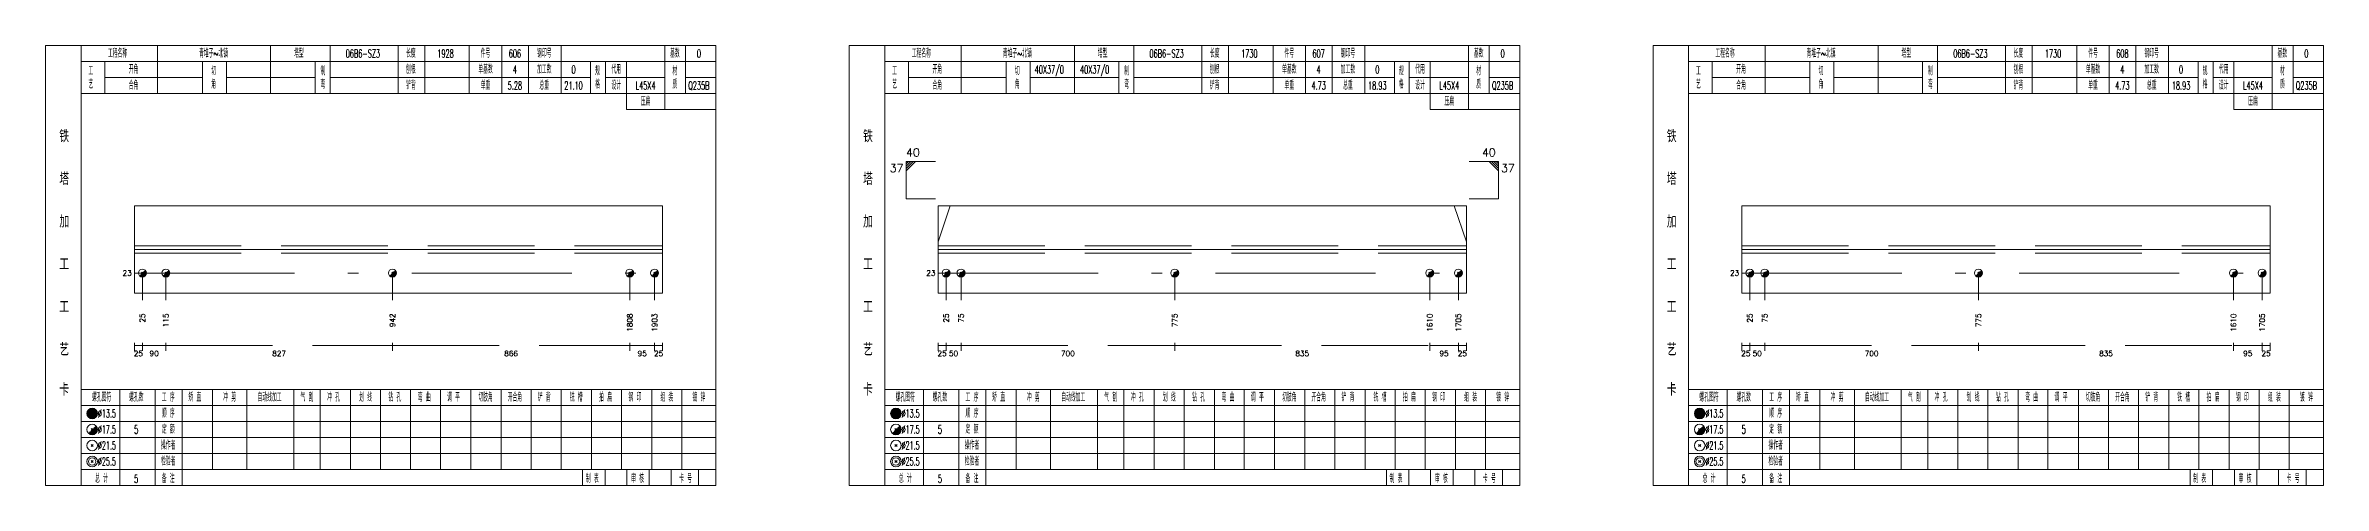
# Model space of a CAD drawing. Extents: x 0 to 30090, y 0 to 380.
# Drawn here: x 22605 to 23459, y 215 to 380 of the extents above; entities that cross this region are included whole.
import ezdxf
from ezdxf.enums import TextEntityAlignment as Align

# ---------------------------------------------------------------- set-up
doc = ezdxf.new("R2010")
doc.units = 0
doc.header["$LTSCALE"] = 20
doc.header["$MEASUREMENT"] = 0
doc.linetypes.add('一点画线', pattern=[5.2, 3, -1, 0.2, -1])
doc.linetypes.add('虚线', pattern=[2.75, 2, -0.75])
doc.layers.get('0').update_dxf_attribs({"linetype": 'CONTINUOUS', "lineweight": 25})
for name, color, linetype, lineweight in [('1', 7, 'CONTINUOUS', 25), ('4', 7, 'CONTINUOUS', 25), ('5', 7, 'CONTINUOUS', 25)]:
    doc.layers.add(name, color=color, linetype=linetype, lineweight=lineweight)
doc.styles.get("Standard").update_dxf_attribs({"font": 'simplex', "width": 0.7, "bigfont": 'gbhzfs.shx'})

# ---------------------------------------------------------------- blocks, each defined once
blk = doc.blocks.new('孔17.5')
at = {"layer": '5', "color": 7, "linetype": 'Continuous', "lineweight": 13}
for p, q in [((-0.2, -0.2), (0.2, 0.2)), ((-0.2, 0.2), (0.2, -0.2))]:
    blk.add_line(p, q, dxfattribs=at)
blk.add_circle((0, 0), 1, dxfattribs=at)
for radius in [0.9, 0.8, 0.7, 0.6, 0.5, 0.4, 0.3, 0.2, 0.1]:
    blk.add_arc((0, 0), radius, 225, 45, dxfattribs=at)

msp = doc.modelspace()

# ---------------------------------------------------------------- linework, layer by layer
at = {"color": 7, "linetype": 'Continuous', "lineweight": 13}
for p, q in [((22927.7, 336.5), (22938.7, 336.5)), ((22927.7, 322.5), (22927.7, 336.5)), ((22928.58, 336.5), (22927.7, 335.62)), ((22929.45, 336.5), (22927.7, 334.75)), ((22930.33, 336.5), (22927.7, 333.88)), ((22931.2, 336.5), (22927.7, 333)), ((23149.8, 336.5), (23138.8, 336.5)), ((23146.3, 336.5), (23149.8, 333)), ((23147.18, 336.5), (23149.8, 333.88)), ((23148.05, 336.5), (23149.8, 334.75)), ((23148.93, 336.5), (23149.8, 335.62)), ((23149.8, 322.5), (23149.8, 336.5)), ((22927.7, 322.5), (22938.7, 322.5)), ((22939.7, 306.4), (22944.28, 319.83)), ((23137.8, 306.4), (23133.22, 319.83)), ((23149.8, 322.5), (23138.8, 322.5)), ((22641.3, 294.67), (22641.3, 284.5)), ((22650.12, 294.67), (22650.12, 284.5)), ((22735.09, 294.67), (22735.09, 284.5)), ((22824.07, 294.67), (22824.07, 284.5)), ((22833.4, 294.67), (22833.4, 284.5)), ((22942.7, 294.67), (22942.7, 284.5)), ((22948.29, 294.67), (22948.29, 284.5)), ((23028.44, 294.67), (23028.44, 284.5)), ((23124.06, 294.67), (23124.06, 284.5)), ((23134.8, 294.67), (23134.8, 284.5)), ((23244.1, 294.67), (23244.1, 284.5)), ((23249.69, 294.67), (23249.69, 284.5)), ((23329.84, 294.67), (23329.84, 284.5)), ((23425.46, 294.67), (23425.46, 284.5)), ((23436.2, 294.67), (23436.2, 284.5))]:
    msp.add_line(p, q, dxfattribs=at)
at = {"color": 7, "linetype": 'Continuous', "lineweight": 18}
for p, q in [((22638.3, 319.83), (22638.3, 287.17)), ((22638.3, 319.83), (22836.4, 319.83)), ((22836.4, 319.83), (22836.4, 287.17)), ((22939.7, 319.83), (22939.7, 287.17)), ((22939.7, 319.83), (23137.8, 319.83)), ((23137.8, 319.83), (23137.8, 287.17)), ((23241.1, 319.83), (23241.1, 287.17)), ((23241.1, 319.83), (23439.2, 319.83)), ((23439.2, 319.83), (23439.2, 287.17)), ((22638.3, 303.5), (22836.4, 303.5)), ((22939.7, 303.5), (23137.8, 303.5)), ((23241.1, 303.5), (23439.2, 303.5))]:
    msp.add_line(p, q, dxfattribs=at)
at = {"color": 1, "linetype": '虚线', "lineweight": 18}
for p, q in [((22638.3, 304.83), (22836.4, 304.83)), ((22638.3, 302.17), (22836.4, 302.17)), ((22939.7, 304.83), (23137.8, 304.83)), ((22939.7, 302.17), (23137.8, 302.17)), ((23241.1, 304.83), (23439.2, 304.83)), ((23241.1, 302.17), (23439.2, 302.17))]:
    msp.add_line(p, q, dxfattribs=at)
at = {"color": 3, "linetype": '一点画线', "lineweight": 13}
for p, q in [((22638.3, 294.67), (22836.4, 294.67)), ((22939.7, 294.67), (23137.8, 294.67)), ((23241.1, 294.67), (23439.2, 294.67))]:
    msp.add_line(p, q, dxfattribs=at)
at = {"color": 8, "linetype": '虚线', "lineweight": 9}
for p, q in [((22638.3, 268.5), (22638.3, 265.5)), ((22638.3, 267.5), (22641.3, 267.5)), ((22641.3, 268.5), (22641.3, 265.5)), ((22641.3, 268.5), (22641.3, 265.5)), ((22641.3, 267.5), (22650.12, 267.5)), ((22650.12, 268.5), (22650.12, 265.5)), ((22650.12, 268.5), (22650.12, 265.5)), ((22650.12, 267.5), (22735.09, 267.5)), ((22735.09, 268.5), (22735.09, 265.5)), ((22735.09, 268.5), (22735.09, 265.5)), ((22735.09, 267.5), (22824.07, 267.5)), ((22824.07, 268.5), (22824.07, 265.5)), ((22824.07, 268.5), (22824.07, 265.5)), ((22824.07, 267.5), (22833.4, 267.5)), ((22833.4, 268.5), (22833.4, 265.5)), ((22833.4, 268.5), (22833.4, 265.5)), ((22833.4, 267.5), (22836.4, 267.5)), ((22836.4, 268.5), (22836.4, 265.5)), ((22939.7, 268.5), (22939.7, 265.5)), ((22939.7, 267.5), (22942.7, 267.5)), ((22942.7, 268.5), (22942.7, 265.5)), ((22942.7, 268.5), (22942.7, 265.5)), ((22942.7, 267.5), (22948.29, 267.5)), ((22948.29, 268.5), (22948.29, 265.5)), ((22948.29, 268.5), (22948.29, 265.5)), ((22948.29, 267.5), (23028.44, 267.5)), ((23028.44, 268.5), (23028.44, 265.5)), ((23028.44, 268.5), (23028.44, 265.5)), ((23028.44, 267.5), (23124.06, 267.5)), ((23124.06, 268.5), (23124.06, 265.5)), ((23124.06, 268.5), (23124.06, 265.5)), ((23124.06, 267.5), (23134.8, 267.5)), ((23134.8, 268.5), (23134.8, 265.5)), ((23134.8, 268.5), (23134.8, 265.5)), ((23134.8, 267.5), (23137.8, 267.5)), ((23137.8, 268.5), (23137.8, 265.5)), ((23241.1, 268.5), (23241.1, 265.5)), ((23241.1, 267.5), (23244.1, 267.5)), ((23244.1, 268.5), (23244.1, 265.5)), ((23244.1, 268.5), (23244.1, 265.5)), ((23244.1, 267.5), (23249.69, 267.5)), ((23249.69, 268.5), (23249.69, 265.5)), ((23249.69, 268.5), (23249.69, 265.5)), ((23249.69, 267.5), (23329.84, 267.5)), ((23329.84, 268.5), (23329.84, 265.5)), ((23329.84, 268.5), (23329.84, 265.5)), ((23329.84, 267.5), (23425.46, 267.5)), ((23425.46, 268.5), (23425.46, 265.5)), ((23425.46, 268.5), (23425.46, 265.5)), ((23425.46, 267.5), (23436.2, 267.5)), ((23436.2, 268.5), (23436.2, 265.5)), ((23436.2, 268.5), (23436.2, 265.5)), ((23436.2, 267.5), (23439.2, 267.5)), ((23439.2, 268.5), (23439.2, 265.5))]:
    msp.add_line(p, q, dxfattribs=at)
at = {"layer": '1', "color": 7, "linetype": 'Continuous', "lineweight": 18}
for p, q in [((22638.3, 287.17), (22836.4, 287.17)), ((22939.7, 287.17), (23137.8, 287.17)), ((23241.1, 287.17), (23439.2, 287.17))]:
    msp.add_line(p, q, dxfattribs=at)
at = {"layer": '4', "color": 1, "linetype": 'Continuous', "lineweight": 18}
for p, q in [((22618.3, 215), (22618.3, 380)), ((22647, 362), (22647, 380)), ((22689.4, 362), (22689.4, 380)), ((22711.7, 362), (22711.7, 380)), ((22737.2, 362), (22737.2, 380)), ((22747.2, 362), (22747.2, 380)), ((22763.9, 362), (22763.9, 380)), ((22776.1, 362), (22776.1, 380)), ((22786.1, 362), (22786.1, 380)), ((22798.3, 362), (22798.3, 380)), ((22837.2, 356), (22837.2, 380)), ((22845, 362), (22845, 380)), ((22919.7, 215), (22919.7, 380)), ((22948.4, 362), (22948.4, 380)), ((22990.8, 362), (22990.8, 380)), ((23013.1, 362), (23013.1, 380)), ((23038.6, 362), (23038.6, 380)), ((23048.6, 362), (23048.6, 380)), ((23065.3, 362), (23065.3, 380)), ((23077.5, 362), (23077.5, 380)), ((23087.5, 362), (23087.5, 380)), ((23099.7, 362), (23099.7, 380)), ((23138.6, 356), (23138.6, 380)), ((23146.4, 362), (23146.4, 380)), ((23221.1, 215), (23221.1, 380)), ((23249.8, 362), (23249.8, 380)), ((23292.2, 362), (23292.2, 380)), ((23314.5, 362), (23314.5, 380)), ((23340, 362), (23340, 380)), ((23350, 362), (23350, 380)), ((23366.7, 362), (23366.7, 380)), ((23378.9, 362), (23378.9, 380)), ((23388.9, 362), (23388.9, 380)), ((23401.1, 362), (23401.1, 380)), ((23440, 356), (23440, 380)), ((23447.8, 362), (23447.8, 380)), ((22618.3, 374), (22856.4, 374)), ((22627.2, 362), (22627.2, 374)), ((22627.2, 368), (22663.8, 368)), ((22663.8, 362), (22663.8, 374)), ((22672.8, 362), (22672.8, 374)), ((22672.8, 368), (22706.1, 368)), ((22706.1, 362), (22706.1, 374)), ((22711.7, 368), (22809.4, 368)), ((22809.4, 362), (22809.4, 374)), ((22815, 362), (22815, 374)), ((22815, 368), (22837.2, 368)), ((22822.8, 356), (22822.8, 374)), ((22845, 368), (22856.4, 368)), ((22919.7, 374), (23157.8, 374)), ((22928.6, 362), (22928.6, 374)), ((22928.6, 368), (22965.2, 368)), ((22965.2, 362), (22965.2, 374)), ((22974.2, 362), (22974.2, 374)), ((22974.2, 368), (23007.5, 368)), ((23007.5, 362), (23007.5, 374)), ((23013.1, 368), (23110.8, 368)), ((23110.8, 362), (23110.8, 374)), ((23116.4, 362), (23116.4, 374)), ((23116.4, 368), (23138.6, 368)), ((23124.2, 356), (23124.2, 374)), ((23146.4, 368), (23157.8, 368)), ((23221.1, 374), (23459.2, 374)), ((23230, 362), (23230, 374)), ((23230, 368), (23266.6, 368)), ((23266.6, 362), (23266.6, 374)), ((23275.6, 362), (23275.6, 374)), ((23275.6, 368), (23308.9, 368)), ((23308.9, 362), (23308.9, 374)), ((23314.5, 368), (23412.2, 368)), ((23412.2, 362), (23412.2, 374)), ((23417.8, 362), (23417.8, 374)), ((23417.8, 368), (23440, 368)), ((23425.6, 356), (23425.6, 374)), ((23447.8, 368), (23459.2, 368)), ((22618.3, 362), (22856.4, 362)), ((22919.7, 362), (23157.8, 362)), ((23221.1, 362), (23459.2, 362)), ((22822.8, 356), (22856.4, 356)), ((23124.2, 356), (23157.8, 356)), ((23425.6, 356), (23459.2, 356)), ((22618.3, 251), (22856.4, 251)), ((22632.8, 215), (22632.8, 251)), ((22646.1, 215), (22646.1, 251)), ((22656.2, 215), (22656.2, 251)), ((22667.6, 221), (22667.6, 251)), ((22680.5, 221), (22680.5, 251)), ((22698.1, 221), (22698.1, 251)), ((22708, 221), (22708, 251)), ((22719.3, 221), (22719.3, 251)), ((22730.6, 221), (22730.6, 251)), ((22741.9, 221), (22741.9, 251)), ((22753.1, 221), (22753.1, 251)), ((22764.5, 221), (22764.5, 251)), ((22775.8, 221), (22775.8, 251)), ((22787.1, 221), (22787.1, 251)), ((22798.4, 221), (22798.4, 251)), ((22809.7, 221), (22809.7, 251)), ((22821, 221), (22821, 251)), ((22832.3, 221), (22832.3, 251)), ((22843.6, 221), (22843.6, 251)), ((22919.7, 251), (23157.8, 251)), ((22934.2, 215), (22934.2, 251)), ((22947.5, 215), (22947.5, 251)), ((22957.6, 215), (22957.6, 251)), ((22969, 221), (22969, 251)), ((22981.9, 221), (22981.9, 251)), ((22999.5, 221), (22999.5, 251)), ((23009.4, 221), (23009.4, 251)), ((23020.7, 221), (23020.7, 251)), ((23032, 221), (23032, 251)), ((23043.3, 221), (23043.3, 251)), ((23054.5, 221), (23054.5, 251)), ((23065.9, 221), (23065.9, 251)), ((23077.2, 221), (23077.2, 251)), ((23088.5, 221), (23088.5, 251)), ((23099.8, 221), (23099.8, 251)), ((23111.1, 221), (23111.1, 251)), ((23122.4, 221), (23122.4, 251)), ((23133.7, 221), (23133.7, 251)), ((23145, 221), (23145, 251)), ((23221.1, 251), (23459.2, 251)), ((23235.6, 215), (23235.6, 251)), ((23248.9, 215), (23248.9, 251)), ((23259, 215), (23259, 251)), ((23270.4, 221), (23270.4, 251)), ((23283.3, 221), (23283.3, 251)), ((23300.9, 221), (23300.9, 251)), ((23310.8, 221), (23310.8, 251)), ((23322.1, 221), (23322.1, 251)), ((23333.4, 221), (23333.4, 251)), ((23344.7, 221), (23344.7, 251)), ((23355.9, 221), (23355.9, 251)), ((23367.3, 221), (23367.3, 251)), ((23378.6, 221), (23378.6, 251)), ((23389.9, 221), (23389.9, 251)), ((23401.2, 221), (23401.2, 251)), ((23412.5, 221), (23412.5, 251)), ((23423.8, 221), (23423.8, 251)), ((23435.1, 221), (23435.1, 251)), ((23446.4, 221), (23446.4, 251)), ((22618.3, 245), (22856.4, 245)), ((22919.7, 245), (23157.8, 245)), ((23221.1, 245), (23459.2, 245)), ((22618.3, 239), (22856.4, 239)), ((22618.3, 233), (22856.4, 233)), ((22919.7, 239), (23157.8, 239)), ((22919.7, 233), (23157.8, 233)), ((23221.1, 239), (23459.2, 239)), ((23221.1, 233), (23459.2, 233)), ((22618.3, 227), (22856.4, 227)), ((22919.7, 227), (23157.8, 227)), ((23221.1, 227), (23459.2, 227)), ((22618.3, 221), (22856.4, 221)), ((22806.4, 215), (22806.4, 221)), ((22814.8, 215), (22814.8, 221)), ((22823, 215), (22823, 221)), ((22831.4, 215), (22831.4, 221)), ((22839.6, 215), (22839.6, 221)), ((22849.9, 215), (22849.9, 221)), ((22919.7, 221), (23157.8, 221)), ((23107.8, 215), (23107.8, 221)), ((23116.2, 215), (23116.2, 221)), ((23124.4, 215), (23124.4, 221)), ((23132.8, 215), (23132.8, 221)), ((23141, 215), (23141, 221)), ((23151.3, 215), (23151.3, 221)), ((23221.1, 221), (23459.2, 221)), ((23409.2, 215), (23409.2, 221)), ((23417.6, 215), (23417.6, 221)), ((23425.8, 215), (23425.8, 221)), ((23434.2, 215), (23434.2, 221)), ((23442.4, 215), (23442.4, 221)), ((23452.7, 215), (23452.7, 221))]:
    msp.add_line(p, q, dxfattribs=at)
at = {"layer": '4', "color": 7, "linetype": 'Continuous', "lineweight": 13}
for p, q in [((22622.3, 241.8), (22622.7, 242.2)), ((22622.7, 241.8), (22622.3, 242.2)), ((22923.7, 241.8), (22924.1, 242.2)), ((22924.1, 241.8), (22923.7, 242.2)), ((23225.1, 241.8), (23225.5, 242.2)), ((23225.5, 241.8), (23225.1, 242.2)), ((22622.1, 235.6), (22622.9, 236.4)), ((22622.1, 236.4), (22622.9, 235.6)), ((22923.5, 235.6), (22924.3, 236.4)), ((22923.5, 236.4), (22924.3, 235.6)), ((23224.9, 235.6), (23225.7, 236.4)), ((23224.9, 236.4), (23225.7, 235.6)), ((22622.1, 229.6), (22622.9, 230.4)), ((22622.1, 230.4), (22622.9, 229.6)), ((22622.1, 223.6), (22622.9, 224.4)), ((22622.1, 224.4), (22622.9, 223.6)), ((22923.5, 229.6), (22924.3, 230.4)), ((22923.5, 230.4), (22924.3, 229.6)), ((22923.5, 223.6), (22924.3, 224.4)), ((22923.5, 224.4), (22924.3, 223.6)), ((23224.9, 229.6), (23225.7, 230.4)), ((23224.9, 230.4), (23225.7, 229.6)), ((23224.9, 223.6), (23225.7, 224.4)), ((23224.9, 224.4), (23225.7, 223.6))]:
    msp.add_line(p, q, dxfattribs=at)
at = {"layer": '4', "color": 1, "linetype": 'Continuous', "lineweight": 18}
for points in [[(22605, 380), (22605, 215), (22856.4, 215), (22856.4, 380)], [(22906.4, 380), (22906.4, 215), (23157.8, 215), (23157.8, 380)], [(23207.8, 380), (23207.8, 215), (23459.2, 215), (23459.2, 380)]]:
    msp.add_lwpolyline(points, close=True, dxfattribs=at)
at = {"layer": '4', "color": 7, "linetype": 'Continuous', "lineweight": 13}
for centre, radius in [((22622.5, 242), 2), ((22622.5, 242), 1.8), ((22622.5, 242), 1.6), ((22622.5, 242), 1.4), ((22622.5, 242), 1.2), ((22622.5, 242), 1), ((22622.5, 242), 0.8), ((22622.5, 242), 0.6), ((22622.5, 242), 0.4), ((22622.5, 242), 0.2), ((22923.9, 242), 2), ((22923.9, 242), 1.8), ((22923.9, 242), 1.6), ((22923.9, 242), 1.4), ((22923.9, 242), 1.2), ((22923.9, 242), 1), ((22923.9, 242), 0.8), ((22923.9, 242), 0.6), ((22923.9, 242), 0.4), ((22923.9, 242), 0.2), ((23225.3, 242), 2), ((23225.3, 242), 1.8), ((23225.3, 242), 1.6), ((23225.3, 242), 1.4), ((23225.3, 242), 1.2), ((23225.3, 242), 1), ((23225.3, 242), 0.8), ((23225.3, 242), 0.6), ((23225.3, 242), 0.4), ((23225.3, 242), 0.2), ((22622.5, 236), 2), ((22622.5, 230), 2), ((22923.9, 236), 2), ((22923.9, 230), 2), ((23225.3, 236), 2), ((23225.3, 230), 2), ((22622.5, 224), 2), ((22622.5, 224), 1.4), ((22923.9, 224), 2), ((22923.9, 224), 1.4), ((23225.3, 224), 2), ((23225.3, 224), 1.4)]:
    msp.add_circle(centre, radius, dxfattribs=at)
for centre, radius in [((22622.5, 236), 1.8), ((22622.5, 236), 1.6), ((22622.5, 236), 1.4), ((22622.5, 236), 1.2), ((22622.5, 236), 1), ((22622.5, 236), 0.8), ((22622.5, 236), 0.6), ((22622.5, 236), 0.4), ((22622.5, 236), 0.2), ((22923.9, 236), 1.8), ((22923.9, 236), 1.6), ((22923.9, 236), 1.4), ((22923.9, 236), 1.2), ((22923.9, 236), 1), ((22923.9, 236), 0.8), ((22923.9, 236), 0.6), ((22923.9, 236), 0.4), ((22923.9, 236), 0.2), ((23225.3, 236), 1.8), ((23225.3, 236), 1.6), ((23225.3, 236), 1.4), ((23225.3, 236), 1.2), ((23225.3, 236), 1), ((23225.3, 236), 0.8), ((23225.3, 236), 0.6), ((23225.3, 236), 0.4), ((23225.3, 236), 0.2)]:
    msp.add_arc(centre, radius, 225, 45, dxfattribs=at)

# ---------------------------------------------------------------- block references
at = {"layer": '1', "color": 7, "linetype": 'Continuous', "lineweight": 13, "xscale": 1.5, "yscale": 1.5, "zscale": 1.5}
for p in [(22641.3, 294.67), (22650.12, 294.67), (22735.09, 294.67), (22824.07, 294.67), (22833.4, 294.67), (22942.7, 294.67), (22948.29, 294.67), (23028.44, 294.67), (23124.06, 294.67), (23134.8, 294.67), (23244.1, 294.67), (23249.69, 294.67), (23329.84, 294.67), (23425.46, 294.67), (23436.2, 294.67)]:
    msp.add_blockref('孔17.5', p, dxfattribs=at)

# ---------------------------------------------------------------- texts
at = {"color": 7, "linetype": 'Continuous', "lineweight": 13}
msp.add_text('37', height=3, dxfattribs=at).set_placement((22926.7, 335.5), align=Align.TOP_RIGHT)
msp.add_text('40', height=3, dxfattribs=at).set_placement((22927.7, 337.5), align=Align.BOTTOM_LEFT)
msp.add_text('40', height=3, dxfattribs=at).set_placement((23148.8, 337.5), align=Align.BOTTOM_RIGHT)
msp.add_text('37', height=3, dxfattribs=at).set_placement((23150.8, 335.5), align=Align.TOP_LEFT)
for p in [(22637.3, 294.67), (22938.7, 294.67), (23240.1, 294.67)]:
    msp.add_text('23', height=2, dxfattribs=at).set_placement(p, align=Align.MIDDLE_RIGHT)
at = {"color": 8, "linetype": 'Continuous', "lineweight": 9}
for s, p in [('25', (22639.8, 265.5)), ('90', (22645.71, 265.5)), ('827', (22692.6, 265.5)), ('866', (22779.58, 265.5)), ('95', (22828.74, 265.5)), ('25', (22834.9, 265.5)), ('25', (22941.2, 265.5)), ('50', (22945.49, 265.5)), ('700', (22988.37, 265.5)), ('835', (23076.25, 265.5)), ('95', (23129.43, 265.5)), ('25', (23136.3, 265.5)), ('25', (23242.6, 265.5)), ('50', (23246.89, 265.5)), ('700', (23289.77, 265.5)), ('835', (23377.65, 265.5)), ('95', (23430.83, 265.5)), ('25', (23437.7, 265.5))]:
    msp.add_text(s, height=2, dxfattribs=at).set_placement(p, align=Align.TOP_CENTER)
at = {"layer": '1', "color": 7, "linetype": 'Continuous', "lineweight": 13}
for s, p in [('25', (22641.3, 279.5)), ('115', (22650.12, 279.5)), ('942', (22735.09, 279.5)), ('1808', (22824.07, 279.5)), ('1903', (22833.4, 279.5)), ('25', (22942.7, 279.5)), ('75', (22948.29, 279.5)), ('775', (23028.44, 279.5)), ('1610', (23124.06, 279.5)), ('1705', (23134.8, 279.5)), ('25', (23244.1, 279.5)), ('75', (23249.69, 279.5)), ('775', (23329.84, 279.5)), ('1610', (23425.46, 279.5)), ('1705', (23436.2, 279.5))]:
    msp.add_text(s, height=2, rotation=90, dxfattribs=at).set_placement(p, align=Align.MIDDLE_RIGHT)
at = {"layer": '4', "color": 1, "linetype": 'Continuous', "lineweight": 13}
for s, height, width, p in [('工程名称', 3, 0.6, (22632, 377)), ('青堆子~北镇', 3, 0.6, (22668, 377)), ('塔型', 3, 0.6, (22700, 377)), ('06B6-SZ3', 3, 0.6, (22724, 377)), ('长度', 3, 0.6, (22742, 377)), ('1928', 3, 0.6, (22755, 377)), ('件号', 3, 0.6, (22770, 377)), ('606', 3, 0.6, (22781, 377)), ('钢印号', 3, 0.6, (22792, 377)), ('基数', 3, 0.6, (22841, 377)), ('0', 3, 0.6, (22850, 377)), ('工程名称', 3, 0.6, (22933.4, 377)), ('青堆子~北镇', 3, 0.6, (22969.4, 377)), ('塔型', 3, 0.6, (23001.4, 377)), ('06B6-SZ3', 3, 0.6, (23025.4, 377)), ('长度', 3, 0.6, (23043.4, 377)), ('1730', 3, 0.6, (23056.4, 377)), ('件号', 3, 0.6, (23071.4, 377)), ('607', 3, 0.6, (23082.4, 377)), ('钢印号', 3, 0.6, (23093.4, 377)), ('基数', 3, 0.6, (23142.4, 377)), ('0', 3, 0.6, (23151.4, 377)), ('工程名称', 3, 0.6, (23234.8, 377)), ('青堆子~北镇', 3, 0.6, (23270.8, 377)), ('塔型', 3, 0.6, (23302.8, 377)), ('06B6-SZ3', 3, 0.6, (23326.8, 377)), ('长度', 3, 0.6, (23344.8, 377)), ('1730', 3, 0.6, (23357.8, 377)), ('件号', 3, 0.6, (23372.8, 377)), ('608', 3, 0.6, (23383.8, 377)), ('钢印号', 3, 0.6, (23394.8, 377)), ('基数', 3, 0.6, (23443.8, 377)), ('0', 3, 0.6, (23452.8, 377)), ('工', 3, 0.6, (22622, 370.4)), ('开角', 3, 0.6, (22638, 371)), ('切', 3, 0.6, (22668, 370.4)), ('制', 3, 0.6, (22709, 370.4)), ('刨根', 3, 0.6, (22742, 371)), ('单基数', 3, 0.6, (22770, 371)), ('4', 3, 0.6, (22781, 371)), ('加工数', 3, 0.6, (22792, 371)), ('0', 3, 0.6, (22803, 371)), ('规', 3, 0.6, (22812, 370.4)), ('代用', 3, 0.6, (22819, 371)), ('材', 3, 0.6, (22841, 370.4)), ('工', 3, 0.6, (22923.4, 370.4)), ('开角', 3, 0.6, (22939.4, 371)), ('切', 3, 0.6, (22969.4, 370.4)), ('40X37/0', 3, 0.6, (22981.4, 371)), ('40X37/0', 3, 0.6, (22998.4, 371)), ('制', 3, 0.6, (23010.4, 370.4)), ('刨根', 3, 0.6, (23043.4, 371)), ('单基数', 3, 0.6, (23071.4, 371)), ('4', 3, 0.6, (23082.4, 371)), ('加工数', 3, 0.6, (23093.4, 371)), ('0', 3, 0.6, (23104.4, 371)), ('规', 3, 0.6, (23113.4, 370.4)), ('代用', 3, 0.6, (23120.4, 371)), ('材', 3, 0.6, (23142.4, 370.4)), ('工', 3, 0.6, (23224.8, 370.4)), ('开角', 3, 0.6, (23240.8, 371)), ('切', 3, 0.6, (23270.8, 370.4)), ('制', 3, 0.6, (23311.8, 370.4)), ('刨根', 3, 0.6, (23344.8, 371)), ('单基数', 3, 0.6, (23372.8, 371)), ('4', 3, 0.6, (23383.8, 371)), ('加工数', 3, 0.6, (23394.8, 371)), ('0', 3, 0.6, (23405.8, 371)), ('规', 3, 0.6, (23414.8, 370.4)), ('代用', 3, 0.6, (23421.8, 371)), ('材', 3, 0.6, (23443.8, 370.4)), ('艺', 3, 0.6, (22622, 365.4)), ('合角', 3, 0.6, (22638, 365)), ('角', 3, 0.6, (22668, 365.4)), ('弯', 3, 0.6, (22709, 365.4)), ('铲背', 3, 0.6, (22742, 365)), ('单重', 3, 0.6, (22770, 365)), ('5.28', 3, 0.6, (22781, 365)), ('总重', 3, 0.6, (22792, 365)), ('21.10', 3, 0.6, (22803, 365)), ('格', 3, 0.6, (22812, 365.4)), ('设计', 3, 0.6, (22819, 365)), ('L45X4', 3, 0.6, (22830, 365)), ('压扁', 3, 0.6, (22830, 359)), ('质', 3, 0.6, (22841, 365.4)), ('Q235B', 3, 0.6, (22850, 365)), ('艺', 3, 0.6, (22923.4, 365.4)), ('合角', 3, 0.6, (22939.4, 365)), ('角', 3, 0.6, (22969.4, 365.4)), ('弯', 3, 0.6, (23010.4, 365.4)), ('铲背', 3, 0.6, (23043.4, 365)), ('单重', 3, 0.6, (23071.4, 365)), ('4.73', 3, 0.6, (23082.4, 365)), ('总重', 3, 0.6, (23093.4, 365)), ('18.93', 3, 0.6, (23104.4, 365)), ('格', 3, 0.6, (23113.4, 365.4)), ('设计', 3, 0.6, (23120.4, 365)), ('L45X4', 3, 0.6, (23131.4, 365)), ('压扁', 3, 0.6, (23131.4, 359)), ('质', 3, 0.6, (23142.4, 365.4)), ('Q235B', 3, 0.6, (23151.4, 365)), ('艺', 3, 0.6, (23224.8, 365.4)), ('合角', 3, 0.6, (23240.8, 365)), ('角', 3, 0.6, (23270.8, 365.4)), ('弯', 3, 0.6, (23311.8, 365.4)), ('铲背', 3, 0.6, (23344.8, 365)), ('单重', 3, 0.6, (23372.8, 365)), ('4.73', 3, 0.6, (23383.8, 365)), ('总重', 3, 0.6, (23394.8, 365)), ('18.93', 3, 0.6, (23405.8, 365)), ('格', 3, 0.6, (23414.8, 365.4)), ('设计', 3, 0.6, (23421.8, 365)), ('L45X4', 3, 0.6, (23432.8, 365)), ('压扁', 3, 0.6, (23432.8, 359)), ('质', 3, 0.6, (23443.8, 365.4)), ('Q235B', 3, 0.6, (23452.8, 365)), ('铁', 4.6, 0.8, (22612, 346)), ('铁', 4.6, 0.8, (22913.4, 346)), ('铁', 4.6, 0.8, (23214.8, 346)), ('塔', 4.6, 0.8, (22612, 330)), ('塔', 4.6, 0.8, (22913.4, 330)), ('塔', 4.6, 0.8, (23214.8, 330)), ('加', 4.6, 0.8, (22612, 314)), ('加', 4.6, 0.8, (22913.4, 314)), ('加', 4.6, 0.8, (23214.8, 314)), ('工', 4.6, 0.8, (22612, 298)), ('工', 4.6, 0.8, (22913.4, 298)), ('工', 4.6, 0.8, (23214.8, 298)), ('工', 4.6, 0.8, (22612, 282)), ('工', 4.6, 0.8, (22913.4, 282)), ('工', 4.6, 0.8, (23214.8, 282)), ('艺', 4.6, 0.8, (22612, 266)), ('艺', 4.6, 0.8, (22913.4, 266)), ('艺', 4.6, 0.8, (23214.8, 266)), ('卡', 4.6, 0.8, (22612, 251)), ('螺孔图符', 3, 0.6, (22626, 248)), ('螺孔数', 3, 0.6, (22639, 248)), ('工 序', 3, 0.6, (22651, 248)), ('矫 直', 3, 0.6, (22661, 248)), ('冲 剪', 3, 0.6, (22674, 248)), ('自动线加工', 3, 0.6, (22689, 248)), ('气 割', 3, 0.6, (22703, 248)), ('冲 孔', 3, 0.6, (22713, 248)), ('划 线', 3, 0.6, (22725, 248)), ('钻 孔', 3, 0.6, (22736, 248)), ('弯 曲', 3, 0.6, (22747, 248)), ('调 平', 3, 0.6, (22758, 248)), ('切肢角', 3, 0.6, (22770, 248)), ('开合角', 3, 0.6, (22781, 248)), ('铲 背', 3, 0.6, (22792, 248)), ('铣 槽', 3, 0.6, (22804, 248)), ('拍 扁', 3, 0.6, (22815, 248)), ('钢 印', 3, 0.6, (22826, 248)), ('组 装', 3, 0.6, (22838, 248)), ('镀 锌', 3, 0.6, (22850, 248)), ('卡', 4.6, 0.8, (22913.4, 251)), ('螺孔图符', 3, 0.6, (22927.4, 248)), ('螺孔数', 3, 0.6, (22940.4, 248)), ('工 序', 3, 0.6, (22952.4, 248)), ('矫 直', 3, 0.6, (22962.4, 248)), ('冲 剪', 3, 0.6, (22975.4, 248)), ('自动线加工', 3, 0.6, (22990.4, 248)), ('气 割', 3, 0.6, (23004.4, 248)), ('冲 孔', 3, 0.6, (23014.4, 248)), ('划 线', 3, 0.6, (23026.4, 248)), ('钻 孔', 3, 0.6, (23037.4, 248)), ('弯 曲', 3, 0.6, (23048.4, 248)), ('调 平', 3, 0.6, (23059.4, 248)), ('切肢角', 3, 0.6, (23071.4, 248)), ('开合角', 3, 0.6, (23082.4, 248)), ('铲 背', 3, 0.6, (23093.4, 248)), ('铣 槽', 3, 0.6, (23105.4, 248)), ('拍 扁', 3, 0.6, (23116.4, 248)), ('钢 印', 3, 0.6, (23127.4, 248)), ('组 装', 3, 0.6, (23139.4, 248)), ('镀 锌', 3, 0.6, (23151.4, 248)), ('卡', 4.6, 0.8, (23214.8, 251)), ('螺孔图符', 3, 0.6, (23228.8, 248)), ('螺孔数', 3, 0.6, (23241.8, 248)), ('工 序', 3, 0.6, (23253.8, 248)), ('矫 直', 3, 0.6, (23263.8, 248)), ('冲 剪', 3, 0.6, (23276.8, 248)), ('自动线加工', 3, 0.6, (23291.8, 248)), ('气 割', 3, 0.6, (23305.8, 248)), ('冲 孔', 3, 0.6, (23315.8, 248)), ('划 线', 3, 0.6, (23327.8, 248)), ('钻 孔', 3, 0.6, (23338.8, 248)), ('弯 曲', 3, 0.6, (23349.8, 248)), ('调 平', 3, 0.6, (23360.8, 248)), ('切肢角', 3, 0.6, (23372.8, 248)), ('开合角', 3, 0.6, (23383.8, 248)), ('铲 背', 3, 0.6, (23394.8, 248)), ('铣 槽', 3, 0.6, (23406.8, 248)), ('拍 扁', 3, 0.6, (23417.8, 248)), ('钢 印', 3, 0.6, (23428.8, 248)), ('组 装', 3, 0.6, (23440.8, 248)), ('镀 锌', 3, 0.6, (23452.8, 248)), ('%%C13.5', 3, 0.5, (22628, 242)), ('顺 序', 3, 0.6, (22651, 242)), ('%%C13.5', 3, 0.5, (22929.4, 242)), ('顺 序', 3, 0.6, (22952.4, 242)), ('%%C13.5', 3, 0.5, (23230.8, 242)), ('顺 序', 3, 0.6, (23253.8, 242)), ('%%C17.5', 3, 0.5, (22628, 236)), ('%%C21.5', 3, 0.5, (22628, 230)), ('5', 3.2, 0.6, (22639, 236)), ('操作者', 3, 0.6, (22651, 230)), ('定 额', 3, 0.6, (22651, 236)), ('%%C17.5', 3, 0.5, (22929.4, 236)), ('%%C21.5', 3, 0.5, (22929.4, 230)), ('5', 3.2, 0.6, (22940.4, 236)), ('操作者', 3, 0.6, (22952.4, 230)), ('定 额', 3, 0.6, (22952.4, 236)), ('%%C17.5', 3, 0.5, (23230.8, 236)), ('%%C21.5', 3, 0.5, (23230.8, 230)), ('5', 3.2, 0.6, (23241.8, 236)), ('操作者', 3, 0.6, (23253.8, 230)), ('定 额', 3, 0.6, (23253.8, 236)), ('%%C25.5', 3, 0.5, (22628, 224)), ('检验者', 3, 0.6, (22651, 224)), ('%%C25.5', 3, 0.5, (22929.4, 224)), ('检验者', 3, 0.6, (22952.4, 224)), ('%%C25.5', 3, 0.5, (23230.8, 224)), ('检验者', 3, 0.6, (23253.8, 224)), ('总 计', 3, 0.6, (22626, 217.5)), ('5', 3, 0.6, (22639, 217.5)), ('备 注', 3, 0.6, (22651, 217.5)), ('制 表', 3, 0.6, (22810, 217.5)), ('审 核', 3, 0.6, (22827, 217.5)), ('卡 号', 3, 0.6, (22845, 217.5)), ('总 计', 3, 0.6, (22927.4, 217.5)), ('5', 3, 0.6, (22940.4, 217.5)), ('备 注', 3, 0.6, (22952.4, 217.5)), ('制 表', 3, 0.6, (23111.4, 217.5)), ('审 核', 3, 0.6, (23128.4, 217.5)), ('卡 号', 3, 0.6, (23146.4, 217.5)), ('总 计', 3, 0.6, (23228.8, 217.5)), ('5', 3, 0.6, (23241.8, 217.5)), ('备 注', 3, 0.6, (23253.8, 217.5)), ('制 表', 3, 0.6, (23412.8, 217.5)), ('审 核', 3, 0.6, (23429.8, 217.5)), ('卡 号', 3, 0.6, (23447.8, 217.5))]:
    msp.add_text(s, height=height, dxfattribs=dict(at, width=width)).set_placement(p, align=Align.MIDDLE_CENTER)

doc.saveas('drawing.dxf')
